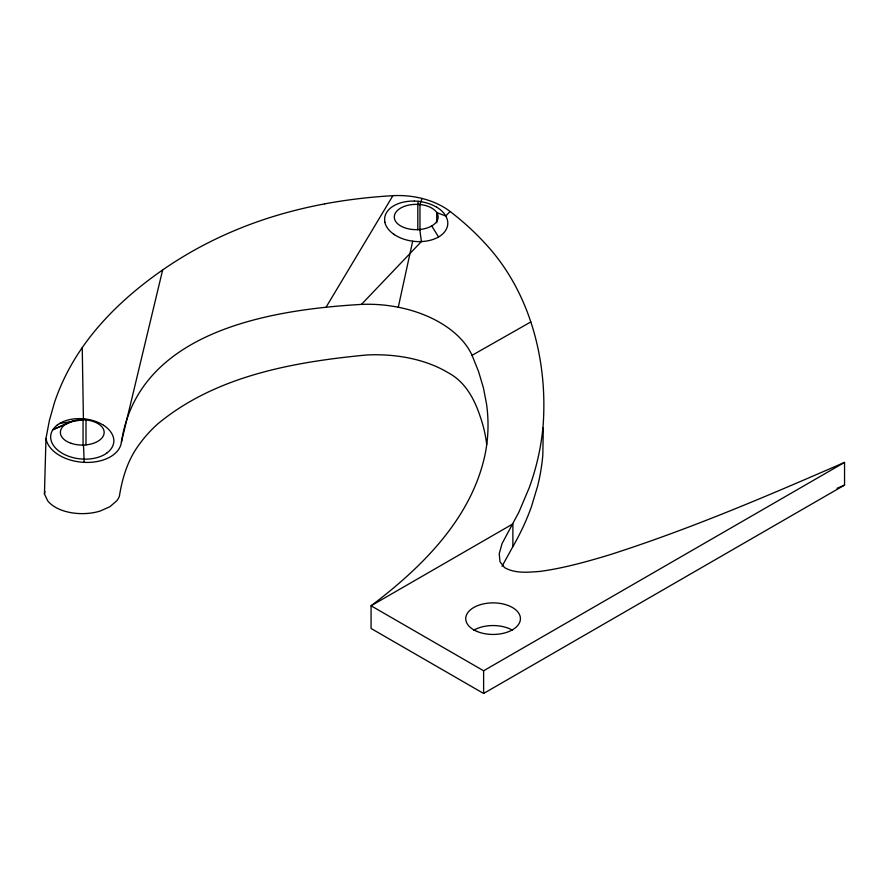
<?xml version="1.0" encoding="UTF-8"?>
<svg xmlns="http://www.w3.org/2000/svg" width="889" height="889" viewBox="0 0 889 889"><rect width="100%" height="100%" fill="white"/><g stroke="black" fill="none" stroke-linecap="round" stroke-linejoin="round"><path stroke-width="1.33" d="M486.683 444.489A372.48 215.049 0 0 0 480.071 416.141C474.326 398.861 465.114 381.714 448.356 372.847A100.679 58.129 0 0 0 422.153 361.345A97.657 56.385 0 0 0 406.951 357.622A101.146 58.396 0 0 0 378.558 354.778A91.8 52.996 0 0 0 366.179 355.022C293.137 362.056 215.549 375.858 157.642 424.009A225.161 129.994 0 0 0 138.74 445.178C127.694 460.124 122.271 478.149 119.382 496.24A40.216 23.214 0 0 1 116.815 500.763L109.947 506.686L100.168 511.031A36.905 21.303 0 0 1 92.523 512.82A38.283 22.103 0 0 1 62.63 510.519A36.949 21.336 0 0 1 54.618 506.786A38.594 22.281 0 0 1 47.717 500.874L44.45 494.006L45.972 438.488A37.971 24.092 5.5 0 0 84.122 462.358A37.971 24.092 5.5 0 0 121.404 442.2L162.654 269.956C198.458 245.064 238.508 226.528 280.357 214.405A368.102 233.629 5.5 0 1 324.885 203.848M417.819 229.873L417.819 204.381L418.219 201.303L421.275 201.725A32.549 20.669 5.5 0 1 436.221 206.926M45.995 438.344L49.428 420.341L54.407 402.795A475.782 301.971 5.5 0 1 82.221 347.621A478.649 303.794 5.5 0 1 102.635 321.962C120.404 302.238 140.884 285.091 162.654 269.956M121.404 442.2C138.206 331.653 268.389 309.817 361.434 304.405A99.557 63.163 5.5 0 1 472.059 355.322L478.593 371.646L483.427 387.882L486.539 404.028A368.724 233.929 5.5 0 1 485.583 451.934C472.792 517.431 422.308 567.06 371.069 605.787L371.069 628.479L483.616 693.464L844.55 485.083L844.55 462.391C767.029 496.106 689.131 529.5 608.498 555.169C586.007 561.915 563.315 568.249 540.001 571.416C528.133 572.272 515.287 573.783 504.519 567.56L500.029 561.804L499.207 553.814L502.052 543.601L518.976 511.986L529.177 487.861A592.707 376.18 5.5 0 0 543.079 425.909C547.98 360.445 530.033 290.714 484.049 242.275A322.585 204.737 5.5 0 0 450.09 211.471A62.219 39.494 5.5 0 0 392.882 195.691A380.636 241.586 5.5 0 0 324.863 203.825M44.45 494.006L44.928 491.428M398.283 307.227L412.674 241.186A32.093 20.391 5.5 0 1 384.781 222.128M421.986 198.447L419.964 204.537L419.964 230.362M502.052 566.293L512.875 546.613A606.187 349.977 0 0 0 531.5 506.486L537.656 486.005A587.54 339.209 0 0 0 542.823 454.99L543.279 427.72M326.185 307.005L392.882 195.691M361.434 304.405L421.375 241.575A31.715 20.147 5.5 0 0 438.577 236.974A32.015 20.336 5.4 0 0 447.078 227.428A30.882 19.614 5.5 0 0 445.733 216.005L450.09 211.471M57.429 424.864L62.319 421.997A31.926 20.28 5.6 0 1 78.554 418.608M106.68 453.179L104.602 454.523A31.648 20.08 5.5 0 1 84.066 459.146M512.875 546.613L512.875 523.921L371.069 605.787L483.616 670.773L844.55 462.391M472.059 355.322L530.8 321.962M66.942 423.353L52.884 429.687L74.365 420.608M837.082 488.317L844.55 485.083M59.441 423.508L83.055 419.775L83.055 445.667M78.554 418.597L83.41 418.763A32.06 20.369 5.5 0 1 103.524 425.264M414.352 201.058L418.219 201.303M84.122 462.358L84.066 459.168L79.221 458.802A32.215 20.458 5.5 0 1 61.674 452.968L58.863 451.045A32.293 20.58 5.2 0 1 51.04 440.155L50.829 439.166A30.27 19.28 5.5 0 1 50.662 436.221A31.948 20.336 5.7 0 1 57.463 424.886M417.819 204.381L419.964 204.537M445.756 216.005L436.732 212.538A21.925 12.657 0 0 0 409.84 204.892A21.925 12.657 0 0 0 394.86 219.883A21.925 12.657 0 0 0 419.797 229.495A21.825 12.602 0 0 0 431.721 225.962A21.881 12.635 0 0 0 436.721 212.538L436.732 222.739M394.449 234.663L393.871 234.263M431.721 225.962L438.566 236.963M419.797 229.495L421.375 241.575M83.51 445.067L84.066 459.168M82.244 347.632L83.41 418.763L86 419.952L86 444.844M483.616 670.773L483.616 693.464M414.352 201.081A31.748 20.158 5.5 0 0 394.994 205.115L393.427 205.97A31.482 20.003 5.5 0 0 384.915 222.194M436.377 206.97A31.748 20.158 5.5 0 1 445.845 216.06M421.375 241.575A30.793 19.569 5.5 0 1 412.674 241.186M106.669 453.168A31.971 20.303 5.5 0 0 113.703 442.755A30.237 19.214 5.6 0 0 113.825 439.799L113.514 437.821A32.437 20.614 5.6 0 0 106.669 427.565A30.826 19.58 5.5 0 0 103.524 425.253M473.748 630.179A27.348 15.791 0 0 1 512.431 630.179M477.037 631.446A27.348 15.791 0 0 0 520.287 620.289A27.348 15.791 0 0 0 481.938 604.242A27.348 15.791 0 0 0 477.037 631.446M71.098 443.3A21.892 12.646 0 0 0 104.157 432.565A21.892 12.646 0 0 0 71.531 421.397A21.892 12.646 0 0 0 71.098 443.3"/></g></svg>
